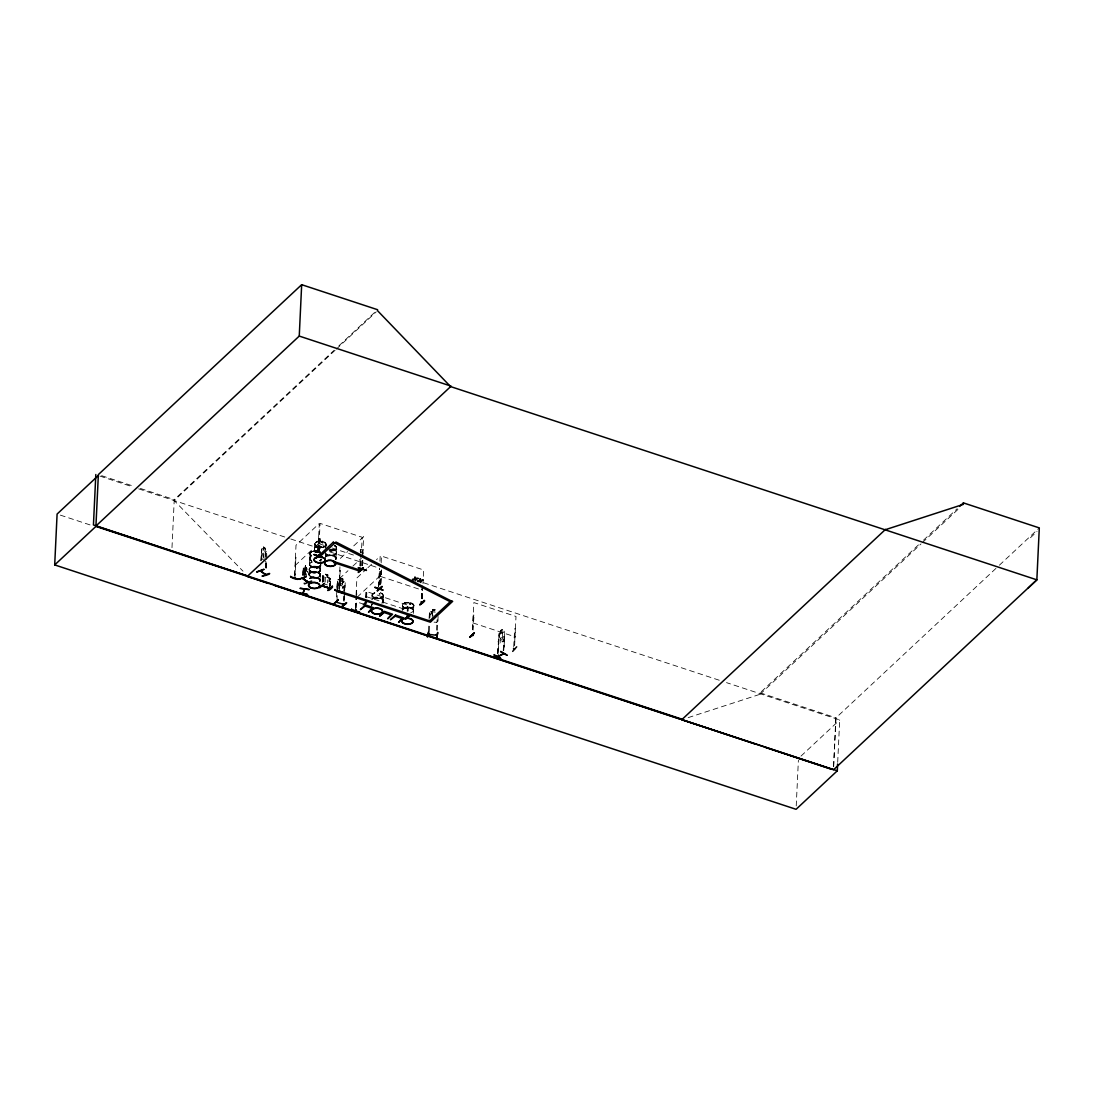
<?xml version="1.0" encoding="UTF-8"?>
<svg xmlns="http://www.w3.org/2000/svg" width="1094" height="1094" viewBox="0 0 1094 1094"><rect width="100%" height="100%" fill="white"/><g stroke="black" fill="none" stroke-linecap="round" stroke-linejoin="round"><path stroke-width="0.75" stroke-dasharray="5 3.75" d="M320.036 580.189L320.255 575.266M171.99 547.643L174.247 499.616L333.902 350.477M260.864 560.798L261.603 550.528L261.685 559.376M261.124 560.702L261.753 549.01L262.396 548.532L266.594 551.622M261.439 559.458L261.753 549.01M263.244 558.049L263.709 546.932L262.492 554.412L263.298 557.078M263.613 550.405L265.281 551.636L265.063 556.313L263.394 555.082M264.967 559.294L265.5 548.258L263.627 546.973M265.951 556.969L265.5 548.258M265.527 567.786L265.76 562.699M265.774 567.69L266.02 562.603M266.02 568.142L266.498 557.981M266.266 568.059L266.58 561.277M266.922 558.131L266.539 551.622L267.168 553.085M294.587 575.553L296.009 545.222L319.325 523.452L317.834 552.607M294.86 575.649L295.831 557.215L295.257 575.28M302.737 575.389L303.339 567.923L303.462 575.676M303.339 567.923L302.97 575.772L303.817 568.565C306.443 571.834 303.626 563.766 306.785 568.36L307.496 572.367M303.216 575.759L303.079 568.005M303.927 574.446L304.146 569.769L305.048 569.605M304.323 574.391L305.376 565.584L305.582 568.306M304.542 575.184L305.294 569.071L305.035 574.405M304.788 575.116L305.007 570.439L306.635 571.697L306.402 576.374M305.117 574.282L305.445 567.745L306.443 569.386L305.376 568.483L304.652 572.955M305.335 574.446L305.65 567.048L305.281 574.282M306.703 568.388L306.593 570.89L308.344 573.078M309.028 574.227L309.479 564.613M309.534 563.779L309.725 558.938M309.793 558.172L310.026 553.468M312.939 572.381L312.378 572.258M314.443 551.882L314.525 549.379M314.826 543.909L314.593 548.641M317.041 552.484L317.657 551.581L318.422 552.415M317.93 552.429L318.737 535.814L317.971 552.374M316.904 567.595C316.494 568.921 317.492 567.458 316.522 567.704M314.922 544.826L314.703 544.019C316.357 547.916 319.94 546.111 317.834 546.713M318.573 552.238L319.489 535.759M318.723 552.101L320.077 523.397L362.21 537.291L361.321 553.058M319.284 552.47L320.2 535.992L319.339 535.896M319.434 552.333L320.2 535.992M312.2 562.179A5.62 3.009 2.7 0 0 312.378 567.403A5.62 3.009 2.7 0 0 320.72 564.996L320.31 574.623M320.87 561.714L321.007 559.294A5.62 3.009 2.7 0 1 320.282 560.866M322.005 542.487L322.634 542.679M322.197 542.856L323.304 542.747L322.607 542.214M322.853 575.485L322.361 583.375L322.853 575.485L323.564 575.731L323.277 581.639M323.127 581.776L323.564 575.731M323.879 581.762L324.111 577.099L325.438 576.688C322.867 571.424 331.906 576.866 325.424 574.118M325.315 559.813L325.547 555.328L325.383 556.108M325.684 552.155L325.588 554.658M325.834 548.873L326.039 544.169M325.178 582.199L325.397 577.523L327.817 578.329L327.598 582.993M327.803 577.536L328.063 574.938M329.198 588.312L329.827 578.124L329.513 584.825M330.046 585.905L330.538 578.37L329.677 578.275M330.142 586.726L330.538 578.37M336.46 547.615L336.282 552.456M336.419 597.037L336.897 590.117M336.829 588.558L337.417 580.135L338.333 579.464L344.364 581.461L345.239 582.637L344.555 594.357M337.184 586.863L337.458 580.093L338.333 579.464M336.979 600.661L338.005 581.871L337.294 581.639M338.908 588.75L339.933 566.883M339.181 588.832L340.152 570.412L339.578 588.463M339.824 587.669L338.62 585.235L338.839 580.572L340.179 580.162L340.302 577.659M344.364 581.461L342.545 580.996C345.472 577.523 336.391 576.812 342.764 578.439L342.641 580.941L343.858 582.213L343.639 586.89L342.244 588.463M343.366 601.044L343.926 592.428M343.844 590.869L344.323 583.95L345.034 584.182L344.555 591.116M344.159 599.58L344.487 592.811M344.227 601.139L344.473 596.052M355.468 608.319L356.001 596.886M356.083 595.259L356.89 577.988L366.709 568.825M355.741 608.414L356.398 596.517M356.357 595.341L356.712 589.981L356.753 594.986M356.138 608.045L356.671 596.613M359.994 565.885L360.541 554.453M360.61 552.826C359.147 550.432 362.511 549.147 360.76 549.557M360.145 565.748L360.692 554.316M360.76 552.675L360.924 549.42M360.705 566.131L361.17 559.458M361.895 565.707L362.346 555.902M362.429 554.275L363.058 549.01L363.099 554.002M362.155 565.803L362.743 555.547M362.702 554.371L363.646 536.648L352.596 546.959M362.565 565.434L363.017 555.629M365.752 597.584L366.134 592.538L366.846 592.784L366.613 597.68M365.902 597.447L366.189 591.444L408.336 605.338L407.898 611.478M366.463 597.816L366.846 592.784M371.905 599.868L372.138 595.177M375.461 598.158C374.914 596.709 375.953 599.43 380.671 598.199M378.374 586.917L379.495 569.044M378.647 587.013L379.632 568.087M379.96 561.304L380.192 556.231L376.514 559.663M379.112 585.016L379.892 568.675M380.001 594.329L379.016 594.083L379.454 593.495M379.974 584.921L380.739 568.579M380.124 584.784L380.89 568.442M381.163 562.863L381.478 556.08L423.624 569.974L422.981 583.54M379.372 593.673L379.782 593.905M380.753 583.526L381.45 568.825M380.917 583.389L381.532 570.316M382.996 603.423L383.119 601.03M383.351 595.437L383.146 600.278M402.537 605.187L402.291 609.891A5.62 3.009 2.7 0 1 410.633 607.485A5.62 3.009 2.7 0 1 410.811 612.708M413.888 605.529C412.288 601.427 405.177 601.18 402.565 604.435L403.221 606.883L406.202 608.114M406.065 607.58L405.505 608.1M407.187 611.231L407.57 606.199L408.281 606.432L407.57 606.199M409.621 603.888L410.469 603.368L410.783 604.244M413.382 613.433L413.518 610.999M413.751 605.461L413.573 610.356M421.395 598.568L421.86 588.777M421.559 598.432L422.011 588.627M422.106 598.815L422.722 585.741M422.27 598.664L422.653 590.5M428.465 631.156L428.821 624.209M429.108 619.231L429.436 612.462L432.417 611.819L431.009 612.626L430.79 617.303M429.286 617.563L429.532 612.503M429.286 631.224L429.682 622.746M429.956 617.495L430.106 614.103L429.272 614.199L430.106 614.103M432.527 609.372C439.774 610.753 430.01 607.115 432.417 611.874L432.636 609.413M432.253 617.426L432.472 612.749M436.533 630.144L437.053 619.806M437.354 630.212L438.188 614.951M472.43 629.775L473.278 614.924L473.989 615.17L473.141 630.007M472.581 629.624L473.866 602.562L515.999 616.455L514.645 645.159M497.538 653.35L499.083 633.59C499.671 631.306 506.262 631.771 503.965 631.101M497.756 653.474L499.179 633.631M498.112 653.05L498.919 636.106L498.18 656.578M500.122 642.93L500.642 630.376L502.789 629.351L502.078 641.904M500.71 630.404L500.519 632.879M503.213 650.506L504.594 633.262L504.006 650.342M503.431 650.629L504.813 633.385M503.787 650.205L504.662 631.607M513.701 646.691L514.713 628.585L515.411 628.818L514.495 645.296M688.153 717.637L760.043 694.293L760.111 692.803L918.509 544.839M796.227 805.922L798.388 760.152M833.532 766.538L835.761 719.455M833.696 766.388L835.994 717.828L998.138 566.364M837.689 762.327L839.7 719.948L726.498 682.629M305.076 568.442L305.294 567.239M320.993 559.376L320.911 559.868M336.214 553.195L336.022 558.09M305.171 567.075L306.853 568.319M305.376 568.552L305.117 574.049M320.72 564.969L320.651 565.475M304.98 575.745L305.363 572.982M319.995 580.887L319.981 580.941A5.62 3.009 2.7 0 0 316.398 578.124A5.62 3.009 2.7 0 0 310.299 578.63M371.632 605.57L371.632 605.543A5.62 3.009 2.7 0 1 371.796 604.708L371.481 605.898M430.421 611.655L435.275 612.148M434.058 622.158L436.834 622.336M437.956 619.983L436.821 622.39M314.675 543.991C320.843 534.022 334.655 549.844 317.67 546.795M320.624 569.851C319.626 565.639 312.652 565.297 309.875 567.964M413.888 605.584C414.134 609.358 404.725 608.838 405.97 607.662M309.643 558.583L309.917 557.584M309.37 564.203L309.629 563.246M309.151 569.536L309.301 568.511M309.055 573.789L308.877 574.582A5.716 3.05 2.7 0 1 316.959 571.916A5.716 3.05 2.7 0 1 318.395 577.058A5.716 3.05 2.7 0 1 309.151 575.294M309.014 574.282L309.137 573.639M314.443 549.024L314.675 548.121M309.137 569.359L309.958 571.164L312.118 572.353L317.821 572.271M317.287 567.718L316.918 568.634L316.371 567.745M321.937 542.268L321.609 542.474M317.301 568.128L317.041 567.636M320.98 559.759L321.144 558.966M320.706 565.366L320.884 564.572A5.716 3.05 2.7 0 1 312.351 567.116A5.716 3.05 2.7 0 1 312.173 561.81M320.46 570.644L320.624 569.632M320.392 574.965L320.159 575.868M319.954 581.365L319.899 579.615M325.684 555.014L325.506 555.807A5.716 3.05 2.7 0 0 325.41 554.316M336.364 552.839L336.132 553.742M336.104 558.46L335.803 559.567A5.62 3.009 2.7 0 0 333.041 556.19A5.62 3.009 2.7 0 0 326.285 556.518M372.151 594.439L372.206 596.093M375.023 597.871L375.392 597.762M379.303 598.445L383.31 596.38L382.654 593.933M383.256 600.661L383.023 601.563M402.442 609.262L402.401 609.358M409.279 603.874L410.373 603.45M413.641 610.684L413.409 611.587M504.252 638.39L503.568 641.262L504.348 638.335M359.379 602.794L363.974 604.203M304.994 567.335L305.472 565.598M304.323 570.685L305.746 567.061M304.351 573.789L305.705 570.179L305.759 572.203M343.817 591.498L344.788 589.365M310.067 552.716L314.06 550.624L319.598 551.554M309.301 568.716L309.862 567.759M320.446 570.453L317.821 572.49L312.118 572.353M372.165 594.425L372.712 593.686M382.736 597.092L383.283 596.367M409.717 603.56L410.77 603.738L409.881 603.915M410.92 604.148L410.305 603.368M413.135 607.115L413.682 606.391A5.648 3.022 2.7 0 0 406.571 602.384A5.648 3.022 2.7 0 0 404.219 607.375A5.648 3.022 2.7 0 0 413.614 606.254M500.587 632.92L499.507 634.288L499.288 638.964L500.231 640.428L502.173 639.443L503.308 636.913L503.527 632.236L502.679 631.853M1030.493 537.687L1037.044 531.465M338.894 345.827L375.064 312.036M335.106 350.271L174.206 500.573L242.977 571.15M336.35 349.109L376.268 311.817M295.052 565.571L318.354 543.8M340.343 558.405L347.701 551.54M339.372 578.753L347.96 570.74M352.87 566.159L361.458 558.131M337.102 586.849L337.786 589.598M367.926 567.677L371.618 564.244M357.164 597.187L379.235 576.565M923.5 540.176L957.182 508.724M760.043 694.293L921.039 543.896M922.283 542.733L958.371 509.025M999.383 565.201L1039.3 527.91M800.972 756.118L839.7 719.948M330.497 579.177L329.622 577.988L323.55 576.032L322.73 576.62M323.55 576.032L322.675 576.661M327.94 577.441L329.116 578.753L328.897 583.43L327.503 585.003L325.082 584.196M329.622 577.988L330.361 579.232M473.989 615.17L473.128 615.074M303.845 568.661L303.147 569.058M310.641 551.991L311.53 551.376M325.848 545.851L326.737 545.236M319.886 571.191L317.807 572.463A5.716 3.05 2.7 0 0 309.082 573.994M372.739 593.673L374.791 592.606M409.689 603.751L410.031 604.175M500.778 630.459L502.72 629.474M500.546 633.754L502.515 632.852M500.327 638.431L502.269 637.446M498.673 643.737L498.153 641.494L498.604 643.696L503.568 641.262M498.919 636.106L499.137 636.229M310.764 567.362L316.248 566.692L319.776 568.21M409.347 603.792L410.742 604.134M262.081 550.897L261.343 550.624M303.735 568.593L307.824 571.765M316.727 567.759L316.768 568.456M321.759 542.72L322.675 542.952L322.443 542.145M329.472 550.569L335.858 549.297L336.378 546.877L334.832 545.427M317.643 551.704L318.436 551.991M319.12 543.745L325.602 545.879M332.084 548.012L354.771 555.492M101.592 475.658L133.892 486.31M140.347 488.43L174.247 499.616M760.111 692.803L835.994 717.828M99.937 476.081L132.224 486.734M138.692 488.854L289.199 538.48M290.826 539.014L323.209 549.68M329.691 551.827L378.278 567.841M423.638 582.787L720.03 680.495M380.521 576.429L422.653 590.322M472.895 622.91L515.042 636.804M338.32 579.601L340.125 580.203M365.957 596.531L408.089 610.425M60.348 515.124L91.171 525.284M322.703 575.635L323.4 575.868M365.984 592.674L366.695 592.921M380.493 592.729L382.64 593.905M375.269 597.721L372.22 596.121M373.765 597.543L374.982 598.062M312.474 572.299L309.37 570.179M311.653 555.834L309.875 553.578M265.965 561.646L261.794 558.651L261.466 555.711M319.79 568.005L320.392 568.976M433.087 615.744L431.378 612.722L433.703 615.225M413.354 609.563L413.641 610.534M382.955 599.539L383.242 600.51M336.077 551.718L336.364 552.689M335.803 557.325L336.09 558.296M325.383 553.892L325.67 554.863M320.405 568.784L320.624 569.796M314.443 549.174L314.73 550.145M320.091 573.844L320.378 574.815M319.831 579.451L320.104 580.422M309.643 558.733L309.93 559.704M309.383 564.354L309.67 565.324M308.959 574.911L309.178 575.704M305.089 573.735L305.281 574.965M304.734 573.188L304.925 574.719M305.609 570.165L305.664 572.189M402.346 609.714A5.716 3.05 2.7 0 1 410.647 608.059A5.716 3.05 2.7 0 1 412 612.9M402.401 610.055A5.634 3.009 2.7 0 1 409.935 608.237A5.634 3.009 2.7 0 1 412.807 612.599M402.195 610.22A5.716 3.05 2.7 0 1 409.99 607.58A5.716 3.05 2.7 0 1 412.014 612.613M371.522 606.103A5.716 3.05 2.7 0 1 372.233 604.585M380.466 592.948A5.648 3.022 2.7 0 1 382.121 597.543A5.648 3.022 2.7 0 1 373.478 597.338A5.648 3.022 2.7 0 1 374.818 592.811M372.493 598.979A5.716 3.05 2.7 0 1 380.89 598.281A5.716 3.05 2.7 0 1 381.601 602.876M373.423 598.719A5.62 3.009 2.7 0 1 381.382 598.91A5.62 3.009 2.7 0 1 381.519 603.177M371.536 605.816A5.716 3.05 2.7 0 1 372.247 604.298M372.507 598.692A5.716 3.05 2.7 0 1 380.903 597.994A5.716 3.05 2.7 0 1 381.615 602.589M372.069 599.102A5.62 3.009 2.7 0 1 380.233 597.461A5.62 3.009 2.7 0 1 381.574 602.233M311.735 555.629A5.607 2.995 2.7 0 1 311.599 551.376A5.607 2.995 2.7 0 1 319.53 551.567M319.503 552.06A5.607 2.995 2.7 0 0 311.571 551.868A5.607 2.995 2.7 0 0 311.722 556.108A5.607 2.995 2.7 0 1 312.118 551.608A5.607 2.995 2.7 0 1 320.405 552.689M311.708 555.834A5.648 3.022 2.7 0 1 311.558 551.554A5.648 3.022 2.7 0 1 319.544 551.745M321.089 559.048A5.716 3.05 2.7 0 1 320.378 560.566M311.421 560.99A5.716 3.05 2.7 0 1 311.27 556.655M320.597 564.819A5.62 3.009 2.7 0 1 311.804 566.227A5.62 3.009 2.7 0 1 312.241 561.236M311.462 561.277A5.62 3.009 2.7 0 1 311.325 557.024M320.679 565.16A5.716 3.05 2.7 0 1 311.735 566.583A5.716 3.05 2.7 0 1 312.187 561.523M320.939 559.554A5.716 3.05 2.7 0 1 319.503 560.894M311.434 560.689A5.716 3.05 2.7 0 1 311.284 556.367M320.87 559.212A5.62 3.009 2.7 0 1 319.462 560.525M311.517 560.333A5.62 3.009 2.7 0 1 311.366 556.08M310.258 578.275A5.716 3.05 2.7 0 1 317.123 577.947A5.716 3.05 2.7 0 1 319.899 581.447M317.821 572.49A5.716 3.05 2.7 0 1 317.985 577.495A5.716 3.05 2.7 0 1 309.137 575.581M309.465 578.288A5.634 3.009 2.7 0 1 316.453 577.181A5.634 3.009 2.7 0 1 319.858 580.832M309.164 574.336A5.62 3.009 2.7 0 1 317.752 572.859A5.62 3.009 2.7 0 1 317.916 577.782A5.62 3.009 2.7 0 1 309.205 575.895M309.383 578.589A5.716 3.05 2.7 0 1 316.467 577.468A5.716 3.05 2.7 0 1 319.913 581.16M325.342 556.764A5.716 3.05 2.7 0 1 332.426 555.629A5.716 3.05 2.7 0 1 335.885 559.335M334.764 545.619A5.648 3.022 2.7 0 1 335.79 549.297A5.648 3.022 2.7 0 1 329.485 550.556M325.205 547.533A5.648 3.022 2.7 0 1 325.369 546.754M325.916 546.043A5.648 3.022 2.7 0 1 326.791 545.427M325.451 556.176A5.62 3.009 2.7 0 1 333.096 555.26A5.62 3.009 2.7 0 1 335.284 559.417M325.356 556.477A5.716 3.05 2.7 0 1 332.439 555.342A5.716 3.05 2.7 0 1 335.899 559.048M329.034 550.173A5.62 3.009 2.7 0 1 335.831 552.224A5.62 3.009 2.7 0 1 333.055 555.902A5.62 3.009 2.7 0 1 325.78 554.508M329.034 549.803A5.716 3.05 2.7 0 1 335.94 551.882A5.716 3.05 2.7 0 1 333.109 555.629A5.716 3.05 2.7 0 1 325.711 554.207M330.538 549.174A5.62 3.009 2.7 0 1 335.557 553.796A5.62 3.009 2.7 0 1 325.821 553.564M330.511 549.448A5.716 3.05 2.7 0 1 335.612 554.152A5.716 3.05 2.7 0 1 325.725 553.92M334.737 545.92A5.62 3.009 2.7 0 1 335.749 549.571A5.607 2.995 2.7 0 1 329.485 550.829A5.607 2.995 2.7 0 0 335.735 549.571A5.607 2.995 2.7 0 0 334.723 545.933A5.607 2.995 2.7 0 1 335.735 549.571A5.62 3.009 2.7 0 1 329.485 550.829M315.81 552.716A5.716 3.05 2.7 0 1 319.817 551.909M320.282 552.415A5.716 3.05 2.7 0 1 314.634 548.436A5.716 3.05 2.7 0 1 322.949 546.781M315.017 552.73A5.634 3.009 2.7 0 1 319.845 551.335M325.356 553.701A5.634 3.009 2.7 0 1 325.41 555.273M318.819 552.566A5.62 3.009 2.7 0 1 314.935 548.409A5.62 3.009 2.7 0 1 322.88 547.15M315.824 552.429A5.716 3.05 2.7 0 1 319.831 551.622M325.424 554.029A5.716 3.05 2.7 0 1 325.479 555.602M320.296 552.128A5.716 3.05 2.7 0 1 314.881 547.779A5.716 3.05 2.7 0 1 324.152 547M320.31 551.759A5.62 3.009 2.7 0 1 314.976 547.465A5.62 3.009 2.7 0 1 324.111 546.713M317 552.62A5.62 3.009 2.7 0 1 319.804 552.292M325.301 554.644A5.62 3.009 2.7 0 1 325.356 556.203M264.051 547.697L265.076 549.325L264.051 547.697M325.971 574.747L327.489 576.1L325.971 574.747M340.138 580.996L339.919 585.659L342.34 586.466L342.559 581.789L340.138 580.996M340.713 578.22L342.231 579.56L340.713 578.22M433.115 609.878L433.074 610.712L434.838 610.862L434.879 610.028L433.115 609.878M501.038 630.664L500.997 631.498L502.283 630.021L501.038 630.664M304.323 570.617L304.173 572.053L304.323 570.617M309.875 553.523L310.067 552.743L309.875 553.523M343.284 587.943L341.137 584.866C339.728 588.367 337.212 586.193 340.603 584.128L339.126 580.736L341.15 583.731L343.461 582.158L341.684 584.497L343.284 587.943M266.416 554.125L266.416 554.125M307.975 571.875L307.975 571.875M404.219 607.84A5.62 3.009 2.7 0 0 413.573 606.705A5.62 3.009 2.7 0 0 406.558 602.862A5.62 3.009 2.7 0 0 404.219 607.84A5.607 2.995 2.7 0 0 413.546 606.705A5.607 2.995 2.7 0 0 406.571 602.862A5.607 2.995 2.7 0 0 404.233 607.826M404.219 607.567A5.648 3.022 2.7 0 0 413.6 606.432A5.648 3.022 2.7 0 0 406.571 602.562A5.648 3.022 2.7 0 0 404.219 607.567M382.093 597.816A5.62 3.009 2.7 0 0 380.438 593.235A5.607 2.995 2.7 0 1 382.066 597.803A5.62 3.009 2.7 0 1 373.478 597.611A5.62 3.009 2.7 0 1 374.818 593.098A5.607 2.995 2.7 0 0 373.505 597.611A5.607 2.995 2.7 0 0 382.066 597.803M310.969 571.41A5.648 3.022 2.7 0 0 320.364 570.289A5.648 3.022 2.7 0 0 313.335 566.418A5.648 3.022 2.7 0 0 310.969 571.41M310.997 571.273A5.62 3.009 2.7 0 0 320.351 570.152A5.62 3.009 2.7 0 0 313.335 566.295A5.62 3.009 2.7 0 0 310.997 571.273A5.607 2.995 2.7 0 0 320.323 570.152A5.607 2.995 2.7 0 0 313.349 566.309A5.607 2.995 2.7 0 0 311.011 571.259M310.969 571.656A5.648 3.022 2.7 0 0 320.351 570.521A5.648 3.022 2.7 0 0 313.322 566.651A5.648 3.022 2.7 0 0 310.969 571.656M310.956 572.107A5.62 3.009 2.7 0 0 320.31 570.986A5.62 3.009 2.7 0 0 313.308 567.13A5.62 3.009 2.7 0 0 310.956 572.107A5.607 2.995 2.7 0 0 320.282 570.972A5.607 2.995 2.7 0 0 313.308 567.143A5.607 2.995 2.7 0 0 310.969 572.094M310.751 576.333A5.62 3.009 2.7 0 0 320.118 575.212A5.62 3.009 2.7 0 0 313.103 571.355A5.62 3.009 2.7 0 0 310.751 576.333M316.522 546.097A5.648 3.022 2.7 0 0 325.903 544.962A5.648 3.022 2.7 0 0 318.874 541.092A5.648 3.022 2.7 0 0 316.522 546.097M315.865 546.138A5.62 3.009 2.7 0 0 325.328 546.138A5.607 2.995 2.7 0 1 315.892 546.125A5.62 3.009 2.7 0 1 319.339 541.53A5.62 3.009 2.7 0 1 325.862 545.427A5.607 2.995 2.7 0 0 319.339 541.544A5.607 2.995 2.7 0 0 315.892 546.125M316.508 546.275A5.648 3.022 2.7 0 0 325.903 545.14A5.648 3.022 2.7 0 0 318.86 541.27A5.648 3.022 2.7 0 0 316.508 546.275"/><path stroke-width="1.5" d="M336.104 602.124L337.157 601.714M343.926 604.667L343.147 603.874M360.596 570.165L359.748 569.345M365.697 602.712L366.435 602.931L365.437 602.452M472.198 635.477L473.141 635.012M514.385 649.33L513.537 648.51M322.128 585.96L330.142 588.435L322.498 585.81M329.786 588.558L329.294 587.615M837.621 764.022L837.293 770.805L796.076 809.314L54.7 564.914L57.093 514.057L98.323 475.548M95.821 474.509L93.441 524.956L247.723 576.018M54.7 564.914L95.916 526.419L98.364 474.591L301.671 284.686L377.553 309.698L377.512 310.655L450.55 386.565L1036.852 579.834L1039.3 527.91L963.417 502.898L959.67 506.385M256.871 571.779L263.791 569.29M262.273 576.251C275.004 570.247 268.823 575.841 262.286 575.827M265.965 574.76L265.432 573.899M682.246 719.264L95.944 525.995L299.25 336.077L301.671 284.686M298.525 578.904C298.621 580.558 289.582 577.482 290.648 576.278M294.942 576.989L294.477 577.878M298.484 592.852L298.361 593.536M299.004 579.109L306.06 576.743M309.082 589.721L300.235 588.175M302.778 593.139L302.737 593.878L304.392 589.228M302.806 593.44L303.27 592.866M304.241 583.225L304.501 583.868L311.626 581.01M303.065 593.864L304.31 589.187M307.578 582.35L307.209 581.434M307.469 581.338L307.264 582.063M309.082 589.406L300.235 588.49M322.128 557.215L314.046 554.426M315.769 557.995L320.528 553.988L316.18 557.762M316.166 558.186L320.597 553.687M321.909 557.051L314.06 554.713L322.142 557.256M324.439 583.417L319.544 587.751L324.029 583.649M332.303 586.056C334.053 587.027 327.831 591.69 327.872 590.104M334.012 603.642L338.333 599.58M342.846 592.1C342.942 593.755 333.916 590.664 334.969 589.461M336.296 601.946L337.007 601.85M339.263 590.186L338.73 591.088M339.537 590.268L339.154 590.719M341.916 606.24C348.945 603.054 347.386 599.772 342.34 606.801M343.297 603.738L344.159 604.558L336.186 602.124M359.393 611.683C359.502 613.337 350.463 610.247 351.53 609.043M355.823 609.755L355.276 610.712L356.097 609.85M358.381 567.936L366.463 570.439L358.367 567.608M362.907 567.636C348.63 581.557 373.191 559.608 358.49 571.697M361.676 569.236L362.36 569.495M363.222 604.736L367.639 600.661M374.927 587.191L383.023 590.022M382.011 586.37L377.129 590.719L381.915 586.712M378.948 589.051L378.237 588.804M380.603 588.668L380.753 588.517M405.655 618.698L410.455 614.814L405.628 618.534M407.064 615.949L407.884 616.633L407.091 616.36M410.018 614.459L405.601 618.739M414.941 578.617L413.122 579.902L412.506 579.273M412.479 579.697L414.927 579.041L414.776 577.112M418.058 578.193L415.488 578.507M415.46 578.931L415.364 577.304M415.734 580.764L415.583 578.849M420.069 580.312L418.236 581.598L417.634 580.969M417.607 581.393L420.055 580.736L419.905 578.794M423.187 579.875L420.588 580.627L420.493 578.999M420.848 582.459L420.711 580.545M419.877 604.804C428.643 596.162 423.419 603.792 419.891 604.38M421.149 602.028L422.011 602.849M421.313 601.891L422.079 602.685M419.987 604.791L424.308 600.319M428.684 631.635L427.303 636.804M428.274 634.342L429.272 633.932M437.231 635.135L436.26 634.52M437.668 632.414L436.807 637.187M469.955 637.351L474.331 632.879L469.969 636.927M494.256 654.595C492.997 655.621 500.532 659.901 500.628 658.219M498.262 656.003L498.043 655.88M507.014 655.019L500.642 651.395M514.194 649.303L513.688 648.373M512.676 651.395L516.696 646.8M963.417 502.898L963.349 504.375L885.073 529.797M427.795 636.845L428.588 631.99M437.203 635.299L428.438 634.356M436.779 637.611L437.737 632.77M298.457 579.3L290.566 576.702M334.709 590.104L342.791 592.442M334.914 589.857L342.819 592.524M351.475 609.44L359.352 612.025M500.56 658.615L494.187 654.937L500.614 658.643M307.318 594.507C279.476 590.569 324.768 596.845 299.838 593.727M298.963 579.396L306.088 576.716M256.803 572.107L263.996 569.441M266.02 574.829L260.577 570.836M308.029 582.323L302.901 578.261L307.387 581.803M469.887 637.255L474.317 633.166M497.305 656.769L503.691 653.569M497.647 656.865L503.814 653.774M361.663 569.646L362.374 569.441M260.372 570.986L265.746 574.965M307.619 582.336L302.518 578.329L307.359 581.693M1028.114 588.134L1036.852 579.834L833.546 769.738L681.767 719.715L885.552 529.359M333.93 603.97L338.32 599.854M429.655 620.9L451.152 600.825L452.684 601.331L430.339 622.199L337.636 591.649L338.484 590.856L431.186 621.406M322.279 585.796L329.116 587.984M329.13 588.134L323.045 586.124M359.721 569.878L360.733 569.974M377.567 590.869L381.984 586.794M406.024 618.848L410.414 614.773M472.84 635.655L472.362 635.272M513.51 649.043L514.522 649.152M322.21 585.96L322.921 586.206M329.253 588.353L330.06 588.408M327.844 590.528L332.344 586.384M379.85 588.763L380.589 588.982M415.556 579.273L418.045 578.617M420.684 580.969L423.159 580.299M500.683 651.723L507.055 655.347M299.947 593.126L304.392 593.673M421.463 602.452L422.161 602.712M299.25 336.077L451.125 386.141L247.244 576.47L268.317 583.417M95.916 526.419L837.293 770.805M274.799 585.55L680.153 719.182M681.767 719.715L755.954 744.276M765.636 747.476L831.768 769.369M374.941 587.519L382.804 590.117M420.151 581.078L420.246 582.254M415.023 579.396L415.132 580.572M333.273 542.2L318.71 555.807L320.241 556.313L335.981 542.05L451.74 601.221L450.564 601.891L333.273 542.2M334.381 561.687L333.52 562.48L359.858 571.164L360.705 570.371L334.381 561.687M365.437 604.9L360.364 609.631L365.054 606.049L371.864 608.291L368.514 612.216L373.369 607.676L365.437 604.9M384.637 611.45L379.577 616.182L384.267 612.599L391.078 614.842L387.714 618.766L392.582 614.226L384.637 611.45M395.508 615.033L390.435 619.765L395.125 616.182L401.936 618.425L398.585 622.349L403.454 617.809L395.508 615.033M403.467 623.334A5.648 3.022 2.7 0 0 412.862 622.199A5.648 3.022 2.7 0 0 405.819 618.329A5.648 3.022 2.7 0 0 403.467 623.334M403.481 623.129A5.648 3.022 2.7 0 0 412.876 622.007A5.648 3.022 2.7 0 0 405.833 618.137A5.648 3.022 2.7 0 0 403.481 623.129M373.068 613.31A5.648 3.022 2.7 0 0 382.462 612.175A5.648 3.022 2.7 0 0 375.433 608.305A5.648 3.022 2.7 0 0 373.068 613.31M373.081 613.105A5.648 3.022 2.7 0 0 382.476 611.984A5.648 3.022 2.7 0 0 375.433 608.114A5.648 3.022 2.7 0 0 373.081 613.105M310.217 587.601A5.648 3.022 2.7 0 0 319.598 586.466A5.648 3.022 2.7 0 0 312.569 582.61A5.648 3.022 2.7 0 0 310.217 587.601M310.217 587.41A5.648 3.022 2.7 0 0 319.612 586.288A5.648 3.022 2.7 0 0 312.569 582.418A5.648 3.022 2.7 0 0 310.217 587.41M326.19 565.475A5.648 3.022 2.7 0 0 335.584 564.354A5.648 3.022 2.7 0 0 328.542 560.484A5.648 3.022 2.7 0 0 326.19 565.475M326.203 565.297A5.648 3.022 2.7 0 0 335.584 564.162A5.648 3.022 2.7 0 0 328.556 560.292A5.648 3.022 2.7 0 0 326.203 565.297M315.769 561.865A5.648 3.022 2.7 0 0 325.164 560.73A5.648 3.022 2.7 0 0 318.135 556.86A5.648 3.022 2.7 0 0 315.769 561.865M315.769 562.043A5.648 3.022 2.7 0 0 325.15 560.907A5.648 3.022 2.7 0 0 318.122 557.051A5.648 3.022 2.7 0 0 315.769 562.043"/></g></svg>
